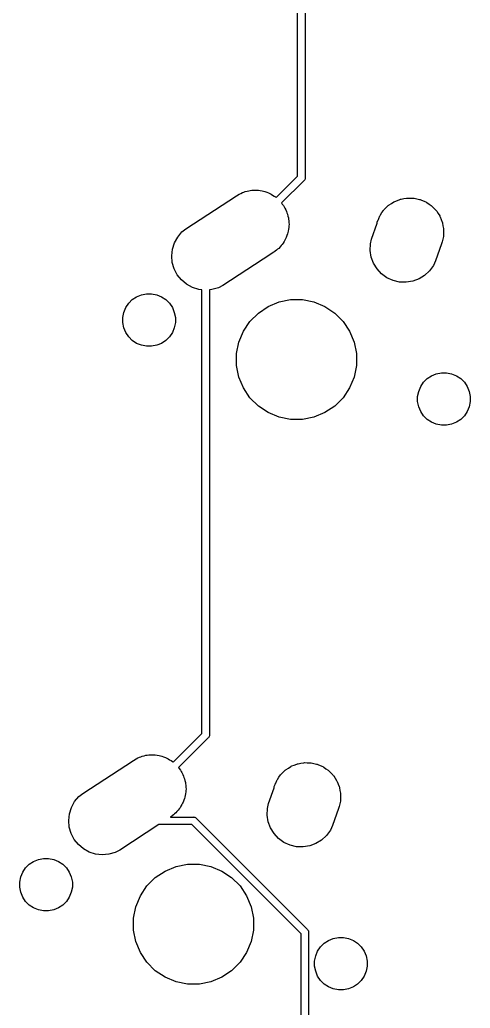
# Model space of a CAD drawing. Extents: x -26.1 to -7.5, y -7.6 to -2.2.
# Drawn here: x -17.676 to -17.086, y -6.099 to -4.803 of the extents above; entities that cross this region are included whole.
import ezdxf

# ---------------------------------------------------------------- set-up
doc = ezdxf.new("R2010")
doc.units = 0
doc.header["$MEASUREMENT"] = 0
doc.layers.add('BLACK', color=7, linetype='CONTINUOUS')

msp = doc.modelspace()

# ---------------------------------------------------------------- linework, layer by layer
at = {"layer": 'BLACK', "linetype": 'CONTINUOUS'}
for p, q in [((-17.3122, -5.00831), (-17.3122, -4.41239)), ((-17.3022, -4.41241), (-17.3022, -5.01014)), ((-17.3403, -5.03645), (-17.3122, -5.00831)), ((-17.303, -5.01318), (-17.3036, -5.01394)), ((-17.3025, -5.01231), (-17.303, -5.01318)), ((-17.3023, -5.01136), (-17.3025, -5.01231)), ((-17.3022, -5.01063), (-17.3023, -5.01136)), ((-17.3022, -5.01014), (-17.3022, -5.01038)), ((-17.3022, -5.01038), (-17.3022, -5.01063)), ((-17.3038, -5.01409), (-17.3333, -5.04352)), ((-17.3036, -5.01394), (-17.3038, -5.01409)), ((-17.4587, -5.07747), (-17.3924, -5.03425)), ((-17.3924, -5.03425), (-17.389, -5.03196)), ((-17.389, -5.03196), (-17.3867, -5.03103)), ((-17.3867, -5.03103), (-17.3846, -5.0299)), ((-17.3846, -5.0299), (-17.3827, -5.02936)), ((-17.3827, -5.02936), (-17.3809, -5.02862)), ((-17.3809, -5.02862), (-17.3785, -5.02815)), ((-17.3785, -5.02815), (-17.3762, -5.02746)), ((-17.3762, -5.02746), (-17.3743, -5.0273)), ((-17.3743, -5.0273), (-17.3724, -5.02692)), ((-17.3724, -5.02692), (-17.3699, -5.02692)), ((-17.3699, -5.02692), (-17.3675, -5.02671)), ((-17.3675, -5.02671), (-17.3656, -5.02692)), ((-17.3656, -5.02692), (-17.3637, -5.02692)), ((-17.3637, -5.02692), (-17.3613, -5.0274)), ((-17.3613, -5.0274), (-17.3588, -5.02766)), ((-17.3588, -5.02766), (-17.357, -5.02824)), ((-17.357, -5.02824), (-17.3551, -5.02862)), ((-17.3551, -5.02862), (-17.3528, -5.02955)), ((-17.3528, -5.02955), (-17.3505, -5.03029)), ((-17.3505, -5.03029), (-17.3488, -5.03122)), ((-17.3488, -5.03122), (-17.347, -5.03196)), ((-17.347, -5.03196), (-17.345, -5.03332)), ((-17.345, -5.03332), (-17.3429, -5.03449)), ((-17.3429, -5.03449), (-17.3414, -5.03573)), ((-17.3414, -5.03573), (-17.3403, -5.03645)), ((-17.1816, -5.04027), (-17.1783, -5.03891)), ((-17.1783, -5.03891), (-17.1775, -5.03875)), ((-17.1775, -5.03875), (-17.1767, -5.03847)), ((-17.1767, -5.03847), (-17.1732, -5.0379)), ((-17.1732, -5.0379), (-17.1697, -5.0372)), ((-17.1697, -5.0372), (-17.1689, -5.0372)), ((-17.1689, -5.0372), (-17.1681, -5.03708)), ((-17.1681, -5.03708), (-17.1646, -5.0372)), ((-17.1646, -5.0372), (-17.161, -5.0372)), ((-17.161, -5.0372), (-17.1602, -5.03736)), ((-17.1602, -5.03736), (-17.1594, -5.03739)), ((-17.1594, -5.03739), (-17.1559, -5.03821)), ((-17.1559, -5.03821), (-17.1524, -5.03891)), ((-17.1524, -5.03891), (-17.1517, -5.03922)), ((-17.1517, -5.03922), (-17.1509, -5.0394)), ((-17.1509, -5.0394), (-17.1477, -5.04088)), ((-17.3333, -5.04352), (-17.3323, -5.045)), ((-17.3323, -5.045), (-17.3307, -5.04691)), ((-17.3307, -5.04691), (-17.3298, -5.04862)), ((-17.3298, -5.04862), (-17.3288, -5.05023)), ((-17.3288, -5.05023), (-17.3278, -5.05248)), ((-17.3278, -5.05248), (-17.3267, -5.05465)), ((-17.1992, -5.05269), (-17.1987, -5.05204)), ((-17.1987, -5.05204), (-17.1961, -5.04961)), ((-17.1961, -5.04961), (-17.1936, -5.04709)), ((-17.1936, -5.04709), (-17.1929, -5.04664)), ((-17.1929, -5.04664), (-17.1923, -5.0461)), ((-17.1923, -5.0461), (-17.1893, -5.04423)), ((-17.1893, -5.04423), (-17.1863, -5.04225)), ((-17.1863, -5.04225), (-17.1856, -5.04194)), ((-17.1856, -5.04194), (-17.1849, -5.04151)), ((-17.1849, -5.04151), (-17.1816, -5.04027)), ((-17.1477, -5.04088), (-17.1444, -5.04225)), ((-17.1444, -5.04225), (-17.1437, -5.04269)), ((-17.1437, -5.04269), (-17.143, -5.04303)), ((-17.143, -5.04303), (-17.1401, -5.04511)), ((-17.1401, -5.04511), (-17.1371, -5.04709)), ((-17.1371, -5.04709), (-17.1365, -5.04766)), ((-17.1365, -5.04766), (-17.1359, -5.04814)), ((-17.1359, -5.04814), (-17.1335, -5.05074)), ((-17.1335, -5.05074), (-17.1309, -5.05326)), ((-17.3267, -5.05465), (-17.3262, -5.0565)), ((-17.3262, -5.0565), (-17.3254, -5.05829)), ((-17.3254, -5.05829), (-17.325, -5.06068)), ((-17.325, -5.06068), (-17.3243, -5.06302)), ((-17.3243, -5.06302), (-17.3241, -5.06495)), ((-17.3241, -5.06495), (-17.3237, -5.06685)), ((-17.2068, -5.06582), (-17.2065, -5.06506)), ((-17.2065, -5.06506), (-17.206, -5.06381)), ((-17.206, -5.06381), (-17.2046, -5.06052)), ((-17.2046, -5.06052), (-17.2042, -5.05985)), ((-17.2042, -5.05985), (-17.2038, -5.05911)), ((-17.2038, -5.05911), (-17.2017, -5.05622)), ((-17.2017, -5.05622), (-17.1998, -5.05326)), ((-17.1998, -5.05326), (-17.1992, -5.05269)), ((-17.1309, -5.05326), (-17.1305, -5.05393)), ((-17.1305, -5.05393), (-17.1299, -5.05452)), ((-17.1299, -5.05452), (-17.1281, -5.05755)), ((-17.1281, -5.05755), (-17.1261, -5.06052)), ((-17.1261, -5.06052), (-17.1258, -5.06126)), ((-17.1258, -5.06126), (-17.1254, -5.06195)), ((-17.1254, -5.06195), (-17.1241, -5.06528)), ((-17.1241, -5.06528), (-17.1228, -5.06858)), ((-17.4638, -5.08156), (-17.4587, -5.07747)), ((-17.3242, -5.07796), (-17.3245, -5.08039)), ((-17.3237, -5.07557), (-17.3242, -5.07796)), ((-17.3237, -5.06685), (-17.3237, -5.06929)), ((-17.3237, -5.06929), (-17.3235, -5.07172)), ((-17.3235, -5.07172), (-17.3237, -5.07364)), ((-17.3237, -5.07364), (-17.3237, -5.07557)), ((-17.2154, -5.09082), (-17.2082, -5.06993)), ((-17.2082, -5.06993), (-17.2079, -5.06858)), ((-17.2079, -5.06858), (-17.2068, -5.06582)), ((-17.1228, -5.06858), (-17.1226, -5.06937)), ((-17.1226, -5.06937), (-17.1223, -5.07012)), ((-17.1223, -5.07012), (-17.1218, -5.07364)), ((-17.1218, -5.07364), (-17.1211, -5.07713)), ((-17.1211, -5.07713), (-17.1211, -5.07794)), ((-17.1211, -5.07794), (-17.1209, -5.07874)), ((-17.4736, -5.09589), (-17.4694, -5.08824)), ((-17.4694, -5.08824), (-17.4638, -5.08156)), ((-17.328, -5.0904), (-17.3288, -5.09219)), ((-17.3271, -5.08871), (-17.328, -5.0904)), ((-17.3264, -5.08638), (-17.3271, -5.08871)), ((-17.3254, -5.08413), (-17.3264, -5.08638)), ((-17.3251, -5.08223), (-17.3254, -5.08413)), ((-17.3245, -5.08039), (-17.3251, -5.08223)), ((-17.2169, -5.09719), (-17.2154, -5.09082)), ((-17.1221, -5.09092), (-17.1228, -5.09442)), ((-17.1212, -5.08746), (-17.1221, -5.09092)), ((-17.1211, -5.08586), (-17.1212, -5.08665)), ((-17.1212, -5.08665), (-17.1212, -5.08746)), ((-17.1209, -5.07874), (-17.1211, -5.08229)), ((-17.1211, -5.08229), (-17.1211, -5.08586)), ((-17.4772, -5.11288), (-17.4763, -5.10421)), ((-17.4763, -5.10421), (-17.4736, -5.09589)), ((-17.3384, -5.10425), (-17.3398, -5.10561)), ((-17.3369, -5.10304), (-17.3384, -5.10425)), ((-17.3353, -5.10117), (-17.3369, -5.10304)), ((-17.3336, -5.09944), (-17.3353, -5.10117)), ((-17.3325, -5.09784), (-17.3336, -5.09944)), ((-17.3313, -5.09636), (-17.3325, -5.09784)), ((-17.3301, -5.09422), (-17.3313, -5.09636)), ((-17.3288, -5.09219), (-17.3301, -5.09422)), ((-17.2172, -5.1059), (-17.2169, -5.09719)), ((-17.1239, -5.09718), (-17.1316, -5.11958)), ((-17.1228, -5.09442), (-17.1239, -5.09718)), ((-17.4765, -5.12157), (-17.4772, -5.11288)), ((-17.3473, -5.11056), (-17.4103, -5.15168)), ((-17.347, -5.11046), (-17.3473, -5.11056)), ((-17.3436, -5.10818), (-17.347, -5.11046)), ((-17.342, -5.10713), (-17.3436, -5.10818)), ((-17.3418, -5.10697), (-17.342, -5.10713)), ((-17.3398, -5.10561), (-17.3418, -5.10697)), ((-17.2158, -5.11452), (-17.2172, -5.1059)), ((-17.2128, -5.12269), (-17.2158, -5.11452)), ((-17.474, -5.12995), (-17.4765, -5.12157)), ((-17.47, -5.13769), (-17.474, -5.12995)), ((-17.2082, -5.13012), (-17.2128, -5.12269)), ((-17.2022, -5.13651), (-17.2082, -5.13012)), ((-17.1343, -5.12553), (-17.1394, -5.1326)), ((-17.1316, -5.11958), (-17.1343, -5.12553)), ((-17.4645, -5.14449), (-17.47, -5.13769)), ((-17.1952, -5.14161), (-17.2022, -5.13651)), ((-17.1872, -5.14524), (-17.1952, -5.14161)), ((-17.1532, -5.14313), (-17.1614, -5.14617)), ((-17.1458, -5.13855), (-17.1532, -5.14313)), ((-17.1394, -5.1326), (-17.1458, -5.13855)), ((-17.4579, -5.15011), (-17.4645, -5.14449)), ((-17.4502, -5.15431), (-17.4579, -5.15011)), ((-17.4419, -5.15693), (-17.4502, -5.15431)), ((-17.4161, -5.15469), (-17.4245, -5.15713)), ((-17.4103, -5.15168), (-17.4161, -5.15469)), ((-17.1787, -5.14725), (-17.1872, -5.14524)), ((-17.17, -5.14756), (-17.1787, -5.14725)), ((-17.1614, -5.14617), (-17.17, -5.14756)), ((-17.5289, -5.17028), (-17.5232, -5.16651)), ((-17.5232, -5.16651), (-17.5169, -5.16391)), ((-17.5169, -5.16391), (-17.5103, -5.16259)), ((-17.5103, -5.16259), (-17.5035, -5.16259)), ((-17.5035, -5.16259), (-17.4968, -5.16391)), ((-17.4968, -5.16391), (-17.4906, -5.16651)), ((-17.4906, -5.16651), (-17.4849, -5.17028)), ((-17.4377, -5.15739), (-17.4419, -5.15693)), ((-17.4377, -5.73883), (-17.4377, -5.15739)), ((-17.4245, -5.15713), (-17.4277, -5.15741)), ((-17.4277, -5.15741), (-17.4277, -5.74066)), ((-17.54, -5.18699), (-17.5374, -5.18072)), ((-17.5374, -5.18072), (-17.5336, -5.17508)), ((-17.5336, -5.17508), (-17.5289, -5.17028)), ((-17.4849, -5.17028), (-17.4801, -5.17508)), ((-17.4801, -5.17508), (-17.4764, -5.18072)), ((-17.4764, -5.18072), (-17.4738, -5.18699)), ((-17.3637, -5.18782), (-17.3509, -5.17923)), ((-17.3509, -5.17923), (-17.3366, -5.17332)), ((-17.3366, -5.17332), (-17.3214, -5.1703)), ((-17.3214, -5.1703), (-17.306, -5.1703)), ((-17.306, -5.1703), (-17.2908, -5.17332)), ((-17.2908, -5.17332), (-17.2765, -5.17923)), ((-17.2765, -5.17923), (-17.2637, -5.18782)), ((-17.5413, -5.19364), (-17.54, -5.18699)), ((-17.5413, -5.20043), (-17.5413, -5.19364)), ((-17.4738, -5.18699), (-17.4724, -5.19364)), ((-17.4724, -5.19364), (-17.4724, -5.20043)), ((-17.3747, -5.19876), (-17.3637, -5.18782)), ((-17.2637, -5.18782), (-17.2527, -5.19876)), ((-17.54, -5.20708), (-17.5413, -5.20043)), ((-17.5374, -5.21335), (-17.54, -5.20708)), ((-17.4738, -5.20708), (-17.4764, -5.21335)), ((-17.4724, -5.20043), (-17.4738, -5.20708)), ((-17.3833, -5.21162), (-17.3747, -5.19876)), ((-17.2527, -5.19876), (-17.2441, -5.21162)), ((-17.5336, -5.219), (-17.5374, -5.21335)), ((-17.5289, -5.22379), (-17.5336, -5.219)), ((-17.4801, -5.219), (-17.4849, -5.22379)), ((-17.4764, -5.21335), (-17.4801, -5.219)), ((-17.3892, -5.2259), (-17.3833, -5.21162)), ((-17.2441, -5.21162), (-17.2382, -5.2259)), ((-17.5232, -5.22756), (-17.5289, -5.22379)), ((-17.5169, -5.23016), (-17.5232, -5.22756)), ((-17.5103, -5.23148), (-17.5169, -5.23016)), ((-17.5035, -5.23148), (-17.5103, -5.23148)), ((-17.4968, -5.23016), (-17.5035, -5.23148)), ((-17.4906, -5.22756), (-17.4968, -5.23016)), ((-17.4849, -5.22379), (-17.4906, -5.22756)), ((-17.3922, -5.24107), (-17.3892, -5.2259)), ((-17.2382, -5.2259), (-17.2352, -5.24107)), ((-17.3922, -5.25653), (-17.3922, -5.24107)), ((-17.2352, -5.24107), (-17.2352, -5.25653)), ((-17.3892, -5.2717), (-17.3922, -5.25653)), ((-17.2352, -5.25653), (-17.2382, -5.2717)), ((-17.3833, -5.28598), (-17.3892, -5.2717)), ((-17.2382, -5.2717), (-17.2441, -5.28598)), ((-17.1425, -5.2738), (-17.1368, -5.27003)), ((-17.1368, -5.27003), (-17.1306, -5.26744)), ((-17.1306, -5.26744), (-17.1239, -5.26611)), ((-17.1239, -5.26611), (-17.1171, -5.26611)), ((-17.1171, -5.26611), (-17.1105, -5.26744)), ((-17.1105, -5.26744), (-17.1042, -5.27003)), ((-17.1042, -5.27003), (-17.0986, -5.2738)), ((-17.1536, -5.29051), (-17.151, -5.28425)), ((-17.151, -5.28425), (-17.1473, -5.2786)), ((-17.1473, -5.2786), (-17.1425, -5.2738)), ((-17.0986, -5.2738), (-17.0938, -5.2786)), ((-17.0938, -5.2786), (-17.09, -5.28425)), ((-17.09, -5.28425), (-17.0874, -5.29051)), ((-17.3747, -5.29884), (-17.3833, -5.28598)), ((-17.2441, -5.28598), (-17.2527, -5.29884)), ((-17.155, -5.29717), (-17.1536, -5.29051)), ((-17.155, -5.30396), (-17.155, -5.29717)), ((-17.0874, -5.29051), (-17.0861, -5.29717)), ((-17.0861, -5.29717), (-17.0861, -5.30396)), ((-17.3637, -5.30977), (-17.3747, -5.29884)), ((-17.3509, -5.31837), (-17.3637, -5.30977)), ((-17.2637, -5.30977), (-17.2765, -5.31837)), ((-17.2527, -5.29884), (-17.2637, -5.30977)), ((-17.1536, -5.31061), (-17.155, -5.30396)), ((-17.151, -5.31688), (-17.1536, -5.31061)), ((-17.0874, -5.31061), (-17.09, -5.31688)), ((-17.0861, -5.30396), (-17.0874, -5.31061)), ((-17.3366, -5.32428), (-17.3509, -5.31837)), ((-17.3214, -5.3273), (-17.3366, -5.32428)), ((-17.2908, -5.32428), (-17.306, -5.3273)), ((-17.2765, -5.31837), (-17.2908, -5.32428)), ((-17.1473, -5.32252), (-17.151, -5.31688)), ((-17.1425, -5.32732), (-17.1473, -5.32252)), ((-17.0938, -5.32252), (-17.0986, -5.32732)), ((-17.09, -5.31688), (-17.0938, -5.32252)), ((-17.306, -5.3273), (-17.3214, -5.3273)), ((-17.1368, -5.33109), (-17.1425, -5.32732)), ((-17.1306, -5.33369), (-17.1368, -5.33109)), ((-17.1239, -5.33501), (-17.1306, -5.33369)), ((-17.1171, -5.33501), (-17.1239, -5.33501)), ((-17.1105, -5.33369), (-17.1171, -5.33501)), ((-17.1042, -5.33109), (-17.1105, -5.33369)), ((-17.0986, -5.32732), (-17.1042, -5.33109)), ((-17.4753, -5.77645), (-17.4377, -5.73883)), ((-17.4294, -5.74461), (-17.4683, -5.78352)), ((-17.4292, -5.74446), (-17.4294, -5.74461)), ((-17.4285, -5.7437), (-17.4292, -5.74446)), ((-17.4281, -5.74283), (-17.4285, -5.7437)), ((-17.4278, -5.74189), (-17.4281, -5.74283)), ((-17.4277, -5.74115), (-17.4278, -5.74189)), ((-17.4277, -5.74066), (-17.4277, -5.74091)), ((-17.4277, -5.74091), (-17.4277, -5.74115)), ((-17.4277, -5.74115), (-17.4277, -5.74115)), ((-17.5937, -5.81747), (-17.5274, -5.77425)), ((-17.5274, -5.77425), (-17.524, -5.77196)), ((-17.524, -5.77196), (-17.5217, -5.77103)), ((-17.5217, -5.77103), (-17.5196, -5.7699)), ((-17.5196, -5.7699), (-17.5177, -5.76936)), ((-17.5177, -5.76936), (-17.5159, -5.76862)), ((-17.5159, -5.76862), (-17.5135, -5.76815)), ((-17.5135, -5.76815), (-17.5112, -5.76746)), ((-17.5112, -5.76746), (-17.5093, -5.7673)), ((-17.5093, -5.7673), (-17.5074, -5.76692)), ((-17.5074, -5.76692), (-17.5049, -5.76692)), ((-17.5049, -5.76692), (-17.5025, -5.76671)), ((-17.5025, -5.76671), (-17.5006, -5.76692)), ((-17.5006, -5.76692), (-17.4987, -5.76692)), ((-17.4987, -5.76692), (-17.4963, -5.7674)), ((-17.4963, -5.7674), (-17.4938, -5.76766)), ((-17.4938, -5.76766), (-17.492, -5.76824)), ((-17.492, -5.76824), (-17.4901, -5.76862)), ((-17.4901, -5.76862), (-17.4878, -5.76955)), ((-17.4878, -5.76955), (-17.4855, -5.77029)), ((-17.4855, -5.77029), (-17.4838, -5.77122)), ((-17.4838, -5.77122), (-17.482, -5.77196)), ((-17.482, -5.77196), (-17.48, -5.77332)), ((-17.48, -5.77332), (-17.4779, -5.77449)), ((-17.4779, -5.77449), (-17.4764, -5.77573)), ((-17.4764, -5.77573), (-17.4753, -5.77645)), ((-17.3117, -5.77847), (-17.3082, -5.7779)), ((-17.3082, -5.7779), (-17.3047, -5.7772)), ((-17.3047, -5.7772), (-17.3039, -5.7772)), ((-17.3039, -5.7772), (-17.3031, -5.77708)), ((-17.3031, -5.77708), (-17.2996, -5.7772)), ((-17.2996, -5.7772), (-17.296, -5.7772)), ((-17.296, -5.7772), (-17.2952, -5.77736)), ((-17.2952, -5.77736), (-17.2944, -5.77739)), ((-17.2944, -5.77739), (-17.2909, -5.77821)), ((-17.4683, -5.78352), (-17.4673, -5.785)), ((-17.4673, -5.785), (-17.4657, -5.78691)), ((-17.4657, -5.78691), (-17.4648, -5.78862)), ((-17.4648, -5.78862), (-17.4638, -5.79023)), ((-17.4638, -5.79023), (-17.4628, -5.79248)), ((-17.3337, -5.79204), (-17.3311, -5.78961)), ((-17.3311, -5.78961), (-17.3286, -5.78709)), ((-17.3286, -5.78709), (-17.3279, -5.78664)), ((-17.3279, -5.78664), (-17.3273, -5.7861)), ((-17.3273, -5.7861), (-17.3243, -5.78423)), ((-17.3243, -5.78423), (-17.3213, -5.78225)), ((-17.3213, -5.78225), (-17.3206, -5.78194)), ((-17.3206, -5.78194), (-17.3199, -5.78151)), ((-17.3199, -5.78151), (-17.3166, -5.78027)), ((-17.3166, -5.78027), (-17.3133, -5.77891)), ((-17.3133, -5.77891), (-17.3125, -5.77875)), ((-17.3125, -5.77875), (-17.3117, -5.77847)), ((-17.2909, -5.77821), (-17.2874, -5.77891)), ((-17.2874, -5.77891), (-17.2867, -5.77922)), ((-17.2867, -5.77922), (-17.2859, -5.7794)), ((-17.2859, -5.7794), (-17.2827, -5.78088)), ((-17.2827, -5.78088), (-17.2794, -5.78225)), ((-17.2794, -5.78225), (-17.2787, -5.78269)), ((-17.2787, -5.78269), (-17.278, -5.78303)), ((-17.278, -5.78303), (-17.2751, -5.78511)), ((-17.2751, -5.78511), (-17.2721, -5.78709)), ((-17.2721, -5.78709), (-17.2715, -5.78766)), ((-17.2715, -5.78766), (-17.2709, -5.78814)), ((-17.2709, -5.78814), (-17.2685, -5.79074)), ((-17.2685, -5.79074), (-17.2659, -5.79326)), ((-17.4628, -5.79248), (-17.4617, -5.79465)), ((-17.4617, -5.79465), (-17.4612, -5.7965)), ((-17.4612, -5.7965), (-17.4604, -5.79829)), ((-17.4604, -5.79829), (-17.46, -5.80068)), ((-17.46, -5.80068), (-17.4593, -5.80302)), ((-17.4593, -5.80302), (-17.4591, -5.80495)), ((-17.3415, -5.80506), (-17.341, -5.80381)), ((-17.341, -5.80381), (-17.3396, -5.80052)), ((-17.3396, -5.80052), (-17.3392, -5.79985)), ((-17.3392, -5.79985), (-17.3388, -5.79911)), ((-17.3388, -5.79911), (-17.3367, -5.79622)), ((-17.3367, -5.79622), (-17.3348, -5.79326)), ((-17.3348, -5.79326), (-17.3342, -5.79269)), ((-17.3342, -5.79269), (-17.3337, -5.79204)), ((-17.2659, -5.79326), (-17.2655, -5.79393)), ((-17.2655, -5.79393), (-17.2649, -5.79452)), ((-17.2649, -5.79452), (-17.2631, -5.79755)), ((-17.2631, -5.79755), (-17.2611, -5.80052)), ((-17.2611, -5.80052), (-17.2608, -5.80126)), ((-17.2608, -5.80126), (-17.2604, -5.80195)), ((-17.2604, -5.80195), (-17.2591, -5.80528)), ((-17.4587, -5.81557), (-17.4592, -5.81796)), ((-17.4591, -5.80495), (-17.4587, -5.80685)), ((-17.4587, -5.80685), (-17.4587, -5.80929)), ((-17.4587, -5.80929), (-17.4585, -5.81172)), ((-17.4585, -5.81172), (-17.4587, -5.81364)), ((-17.4587, -5.81364), (-17.4587, -5.81557)), ((-17.3504, -5.83082), (-17.3432, -5.80993)), ((-17.3432, -5.80993), (-17.3429, -5.80858)), ((-17.3429, -5.80858), (-17.3418, -5.80582)), ((-17.3418, -5.80582), (-17.3415, -5.80506)), ((-17.2591, -5.80528), (-17.2578, -5.80858)), ((-17.2578, -5.80858), (-17.2576, -5.80937)), ((-17.2576, -5.80937), (-17.2573, -5.81012)), ((-17.2573, -5.81012), (-17.2568, -5.81364)), ((-17.2568, -5.81364), (-17.2561, -5.81713)), ((-17.6086, -5.83589), (-17.6044, -5.82824)), ((-17.6044, -5.82824), (-17.5988, -5.82156)), ((-17.5988, -5.82156), (-17.5937, -5.81747)), ((-17.4621, -5.82871), (-17.463, -5.8304)), ((-17.4614, -5.82638), (-17.4621, -5.82871)), ((-17.4604, -5.82413), (-17.4614, -5.82638)), ((-17.4601, -5.82223), (-17.4604, -5.82413)), ((-17.4595, -5.82039), (-17.4601, -5.82223)), ((-17.4592, -5.81796), (-17.4595, -5.82039)), ((-17.2562, -5.82746), (-17.2571, -5.83092)), ((-17.2561, -5.82586), (-17.2562, -5.82665)), ((-17.2562, -5.82665), (-17.2562, -5.82746)), ((-17.2561, -5.81713), (-17.2561, -5.81794)), ((-17.2561, -5.81794), (-17.2559, -5.81874)), ((-17.2559, -5.81874), (-17.2561, -5.82229)), ((-17.2561, -5.82229), (-17.2561, -5.82586)), ((-17.6113, -5.84421), (-17.6086, -5.83589)), ((-17.4703, -5.84117), (-17.4719, -5.84304)), ((-17.4686, -5.83944), (-17.4703, -5.84117)), ((-17.4675, -5.83784), (-17.4686, -5.83944)), ((-17.4663, -5.83636), (-17.4675, -5.83784)), ((-17.4651, -5.83422), (-17.4663, -5.83636)), ((-17.4638, -5.83219), (-17.4651, -5.83422)), ((-17.463, -5.8304), (-17.4638, -5.83219)), ((-17.3522, -5.8459), (-17.3519, -5.83719)), ((-17.3519, -5.83719), (-17.3504, -5.83082)), ((-17.2589, -5.83718), (-17.2666, -5.85958)), ((-17.2578, -5.83442), (-17.2589, -5.83718)), ((-17.2571, -5.83092), (-17.2578, -5.83442)), ((-17.6122, -5.85288), (-17.6113, -5.84421)), ((-17.6115, -5.86157), (-17.6122, -5.85288)), ((-17.4786, -5.84818), (-17.4789, -5.84838)), ((-17.4789, -5.84838), (-17.4491, -5.84838)), ((-17.477, -5.84713), (-17.4786, -5.84818)), ((-17.4768, -5.84697), (-17.477, -5.84713)), ((-17.4748, -5.84561), (-17.4768, -5.84697)), ((-17.4734, -5.84425), (-17.4748, -5.84561)), ((-17.4719, -5.84304), (-17.4734, -5.84425)), ((-17.4491, -5.84838), (-17.4489, -5.84836)), ((-17.4489, -5.84836), (-17.4486, -5.84838)), ((-17.4486, -5.84838), (-17.4479, -5.84846)), ((-17.4479, -5.84846), (-17.447, -5.84874)), ((-17.447, -5.84874), (-17.4461, -5.84921)), ((-17.4461, -5.84921), (-17.4453, -5.84983)), ((-17.4453, -5.84983), (-17.4452, -5.85002)), ((-17.4452, -5.85002), (-17.2995, -5.99572)), ((-17.3508, -5.85452), (-17.3522, -5.8459)), ((-17.3478, -5.86269), (-17.3508, -5.85452)), ((-17.609, -5.86995), (-17.6115, -5.86157)), ((-17.4943, -5.85838), (-17.5453, -5.89168)), ((-17.451, -5.85838), (-17.4943, -5.85838)), ((-17.3078, -6.0015), (-17.451, -5.85838)), ((-17.3432, -5.87012), (-17.3478, -5.86269)), ((-17.2693, -5.86553), (-17.2744, -5.8726)), ((-17.2666, -5.85958), (-17.2693, -5.86553)), ((-17.605, -5.87769), (-17.609, -5.86995)), ((-17.5995, -5.88449), (-17.605, -5.87769)), ((-17.3372, -5.87651), (-17.3432, -5.87012)), ((-17.3302, -5.88161), (-17.3372, -5.87651)), ((-17.3222, -5.88524), (-17.3302, -5.88161)), ((-17.2808, -5.87855), (-17.2882, -5.88313)), ((-17.2744, -5.8726), (-17.2808, -5.87855)), ((-17.5929, -5.89011), (-17.5995, -5.88449)), ((-17.5852, -5.89431), (-17.5929, -5.89011)), ((-17.5769, -5.89693), (-17.5852, -5.89431)), ((-17.5453, -5.89168), (-17.5511, -5.89469)), ((-17.3137, -5.88725), (-17.3222, -5.88524)), ((-17.305, -5.88756), (-17.3137, -5.88725)), ((-17.2964, -5.88617), (-17.305, -5.88756)), ((-17.2882, -5.88313), (-17.2964, -5.88617)), ((-17.6639, -5.91028), (-17.6582, -5.90651)), ((-17.6582, -5.90651), (-17.6519, -5.90391)), ((-17.6519, -5.90391), (-17.6453, -5.90259)), ((-17.6453, -5.90259), (-17.6385, -5.90259)), ((-17.6385, -5.90259), (-17.6318, -5.90391)), ((-17.6318, -5.90391), (-17.6256, -5.90651)), ((-17.6256, -5.90651), (-17.6199, -5.91028)), ((-17.5682, -5.89789), (-17.5769, -5.89693)), ((-17.5595, -5.89713), (-17.5682, -5.89789)), ((-17.5511, -5.89469), (-17.5595, -5.89713)), ((-17.6724, -5.92072), (-17.6686, -5.91508)), ((-17.6686, -5.91508), (-17.6639, -5.91028)), ((-17.6199, -5.91028), (-17.6151, -5.91508)), ((-17.6151, -5.91508), (-17.6114, -5.92072)), ((-17.4987, -5.92782), (-17.4859, -5.91923)), ((-17.4859, -5.91923), (-17.4716, -5.91332)), ((-17.4716, -5.91332), (-17.4564, -5.9103)), ((-17.4564, -5.9103), (-17.441, -5.9103)), ((-17.441, -5.9103), (-17.4258, -5.91332)), ((-17.4258, -5.91332), (-17.4115, -5.91923)), ((-17.4115, -5.91923), (-17.3987, -5.92782)), ((-17.6763, -5.93364), (-17.675, -5.92699)), ((-17.675, -5.92699), (-17.6724, -5.92072)), ((-17.6114, -5.92072), (-17.6088, -5.92699)), ((-17.6088, -5.92699), (-17.6074, -5.93364)), ((-17.5097, -5.93876), (-17.4987, -5.92782)), ((-17.3987, -5.92782), (-17.3877, -5.93876)), ((-17.6763, -5.94043), (-17.6763, -5.93364)), ((-17.675, -5.94708), (-17.6763, -5.94043)), ((-17.6074, -5.94043), (-17.6088, -5.94708)), ((-17.6074, -5.93364), (-17.6074, -5.94043)), ((-17.5183, -5.95162), (-17.5097, -5.93876)), ((-17.3877, -5.93876), (-17.3791, -5.95162)), ((-17.6724, -5.95335), (-17.675, -5.94708)), ((-17.6686, -5.959), (-17.6724, -5.95335)), ((-17.6639, -5.96379), (-17.6686, -5.959)), ((-17.6151, -5.959), (-17.6199, -5.96379)), ((-17.6114, -5.95335), (-17.6151, -5.959)), ((-17.6088, -5.94708), (-17.6114, -5.95335)), ((-17.5242, -5.9659), (-17.5183, -5.95162)), ((-17.3791, -5.95162), (-17.3732, -5.9659)), ((-17.6582, -5.96756), (-17.6639, -5.96379)), ((-17.6519, -5.97016), (-17.6582, -5.96756)), ((-17.6453, -5.97148), (-17.6519, -5.97016)), ((-17.6385, -5.97148), (-17.6453, -5.97148)), ((-17.6318, -5.97016), (-17.6385, -5.97148)), ((-17.6256, -5.96756), (-17.6318, -5.97016)), ((-17.6199, -5.96379), (-17.6256, -5.96756)), ((-17.5272, -5.98107), (-17.5242, -5.9659)), ((-17.3732, -5.9659), (-17.3702, -5.98107)), ((-17.5272, -5.99653), (-17.5272, -5.98107)), ((-17.3702, -5.98107), (-17.3702, -5.99653)), ((-17.5242, -6.0117), (-17.5272, -5.99653)), ((-17.3702, -5.99653), (-17.3732, -6.0117)), ((-17.2995, -5.99572), (-17.2993, -5.99588)), ((-17.2993, -5.99588), (-17.2987, -5.99664)), ((-17.2987, -5.99664), (-17.2982, -5.99751)), ((-17.2982, -5.99751), (-17.2979, -5.99845)), ((-17.3078, -6.34528), (-17.3078, -6.0015)), ((-17.2979, -5.99845), (-17.2978, -5.99917)), ((-17.2978, -5.99917), (-17.2978, -5.99943)), ((-17.2978, -5.99943), (-17.2978, -5.99967)), ((-17.2978, -5.99967), (-17.2978, -6.34345)), ((-17.2775, -6.0138), (-17.2718, -6.01003)), ((-17.2718, -6.01003), (-17.2656, -6.00744)), ((-17.2656, -6.00744), (-17.2589, -6.00611)), ((-17.2589, -6.00611), (-17.2521, -6.00611)), ((-17.2521, -6.00611), (-17.2455, -6.00744)), ((-17.2455, -6.00744), (-17.2392, -6.01003)), ((-17.2392, -6.01003), (-17.2336, -6.0138)), ((-17.5183, -6.02598), (-17.5242, -6.0117)), ((-17.3732, -6.0117), (-17.3791, -6.02598)), ((-17.286, -6.02425), (-17.2823, -6.0186)), ((-17.2823, -6.0186), (-17.2775, -6.0138)), ((-17.2336, -6.0138), (-17.2288, -6.0186)), ((-17.2288, -6.0186), (-17.225, -6.02425)), ((-17.5097, -6.03884), (-17.5183, -6.02598)), ((-17.3791, -6.02598), (-17.3877, -6.03884)), ((-17.29, -6.03717), (-17.2886, -6.03051)), ((-17.2886, -6.03051), (-17.286, -6.02425)), ((-17.225, -6.02425), (-17.2224, -6.03051)), ((-17.2224, -6.03051), (-17.2211, -6.03717)), ((-17.4987, -6.04977), (-17.5097, -6.03884)), ((-17.4859, -6.05837), (-17.4987, -6.04977)), ((-17.3987, -6.04977), (-17.4115, -6.05837)), ((-17.3877, -6.03884), (-17.3987, -6.04977)), ((-17.29, -6.04396), (-17.29, -6.03717)), ((-17.2886, -6.05061), (-17.29, -6.04396)), ((-17.2211, -6.04396), (-17.2224, -6.05061)), ((-17.2211, -6.03717), (-17.2211, -6.04396)), ((-17.4716, -6.06428), (-17.4859, -6.05837)), ((-17.4115, -6.05837), (-17.4258, -6.06428)), ((-17.286, -6.05688), (-17.2886, -6.05061)), ((-17.2823, -6.06252), (-17.286, -6.05688)), ((-17.2775, -6.06732), (-17.2823, -6.06252)), ((-17.2288, -6.06252), (-17.2336, -6.06732)), ((-17.225, -6.05688), (-17.2288, -6.06252)), ((-17.2224, -6.05061), (-17.225, -6.05688)), ((-17.4564, -6.0673), (-17.4716, -6.06428)), ((-17.441, -6.0673), (-17.4564, -6.0673)), ((-17.4258, -6.06428), (-17.441, -6.0673)), ((-17.2718, -6.07109), (-17.2775, -6.06732)), ((-17.2656, -6.07369), (-17.2718, -6.07109)), ((-17.2589, -6.07501), (-17.2656, -6.07369)), ((-17.2521, -6.07501), (-17.2589, -6.07501)), ((-17.2455, -6.07369), (-17.2521, -6.07501)), ((-17.2392, -6.07109), (-17.2455, -6.07369)), ((-17.2336, -6.06732), (-17.2392, -6.07109))]:
    msp.add_line(p, q, dxfattribs=at)

doc.saveas('drawing.dxf')
